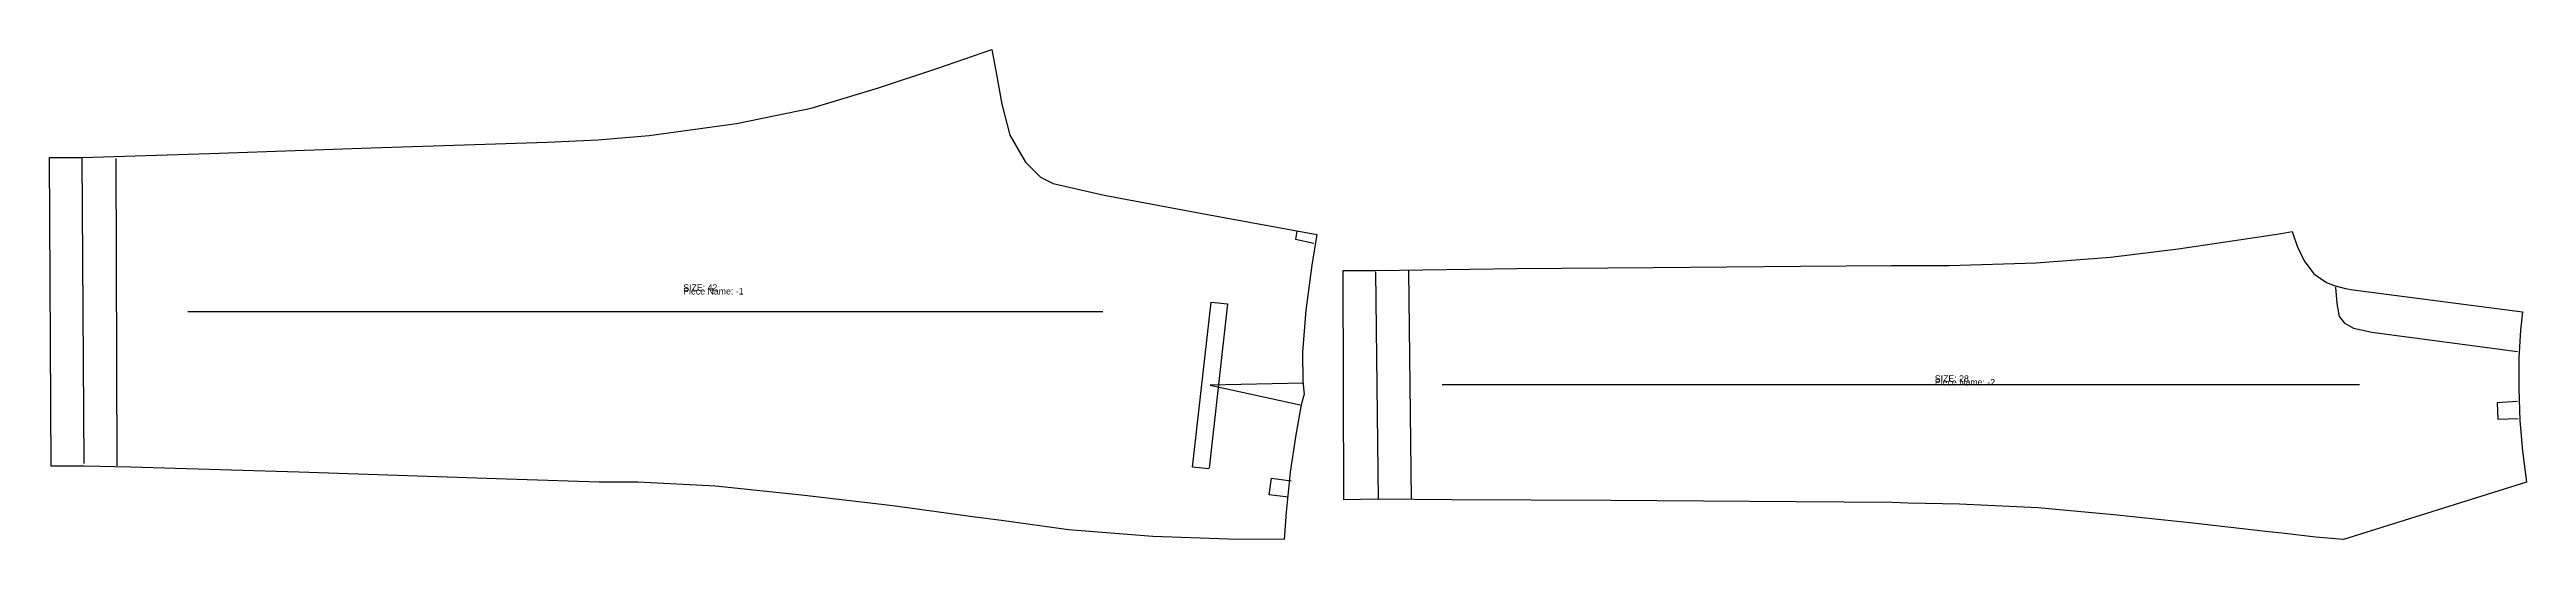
# Model space of a CAD drawing. Extents: x 0 to 2576, y 0 to 49.
# Drawn here: x 440.5 to 535.1, y 0 to 18.7 of the extents above; entities that cross this region are included whole.
import ezdxf

# ---------------------------------------------------------------- set-up
doc = ezdxf.new("R2010")
doc.units = 0

# ---------------------------------------------------------------- blocks, each defined once
blk = doc.blocks.new('1111-1_42')
at = {"layer": '1'}
blk.add_lwpolyline([(0.0564, 2.7965), (0, 14.5666), (1.241, 14.5746), (6.1068, 14.7268), (12.2845, 14.9326), (19.0029, 15.1575), (20.9359, 15.2487), (22.8925, 15.4157), (26.2286, 15.8735), (29.0784, 16.4561), (31.6532, 17.2271), (33.9152, 17.9737), (35.9758, 18.6873), (36.1555, 17.7356), (36.3658, 16.607), (36.6704, 15.4277), (37.2584, 14.3909), (37.838, 13.8239), (38.3217, 13.5805), (40.2729, 13.1343), (44.0119, 12.4322), (48.3911, 11.6331), (48.2027, 10.4656), (47.9687, 8.7493), (47.8439, 7.1387), (47.848, 6.0395), (47.8987, 5.5368), (47.7849, 5.1304), (47.5828, 3.9933), (47.3672, 2.5718), (47.2131, 1.0386), (47.1351, 0), (45.0194, 0.0092), (42.1309, 0.1096), (38.9118, 0.3619), (36.3459, 0.7165), (35.3449, 0.8437), (32.1975, 1.2796), (28.8193, 1.6811), (25.4301, 2.0329), (22.4557, 2.1848), (20.9866, 2.1804), (17.447, 2.2984), (9.518, 2.5647), (3.0979, 2.7594), (1.317, 2.7939), (0.0564, 2.7965)], close=True, dxfattribs=at)
at = {"layer": '5'}
blk.add_line((5.2816, 8.6941), (40.2215, 8.6941), dxfattribs=at)
at = {"layer": '7'}
blk.add_line((5.2816, 8.6941), (40.2215, 8.6941), dxfattribs=at)
at = {"layer": '8'}
for p, q in [((1.2303, 14.555), (1.3104, 2.8942)), ((2.5303, 14.5311), (2.5683, 2.8117))]:
    blk.add_line(p, q, dxfattribs=at)
for points in [[(47.6249, 11.759), (47.5745, 11.4506), (48.2697, 11.297)], [(44.2603, 2.6914), (43.642, 2.7523), (44.3482, 9.0517), (44.9765, 8.9905), (44.2813, 2.7207)], [(47.8629, 5.9583), (44.3196, 5.881), (47.745, 5.1318)], [(47.2897, 1.6157), (46.5622, 1.7003), (46.6537, 2.3376), (47.4106, 2.232)]]:
    blk.add_lwpolyline(points, dxfattribs=at)
at = {"layer": '1'}
for s, p in [('SIZE: 42', (24.1955, 9.4836)), ('Piece Name: -1', (24.1955, 9.3436))]:
    blk.add_text(s, height=0.25, dxfattribs=at).set_placement(p)
blk = doc.blocks.new('1111-2_28')
at = {"layer": '1'}
blk.add_lwpolyline([(0.0329, 1.5052), (0, 10.2564), (1.2504, 10.2578), (6.6351, 10.339), (11.8384, 10.3762), (17.4625, 10.4295), (20.9347, 10.4543), (23.1403, 10.4549), (26.4595, 10.5502), (29.2971, 10.7735), (31.8802, 11.0815), (34.2865, 11.4398), (35.817, 11.6696), (36.2307, 11.7453), (36.433, 11.1837), (36.6885, 10.6342), (37.0668, 10.1274), (37.5421, 9.8055), (37.8354, 9.688), (38.2669, 9.5727), (38.5645, 9.5166), (45.0249, 8.6845), (44.9548, 7.9801), (44.8949, 6.9327), (44.8895, 5.7461), (44.9323, 4.5343), (45.0329, 3.3701), (45.1818, 2.1807), (38.1901, 0), (37.1301, 0.0861), (35.9604, 0.225), (35.2361, 0.3045), (32.3324, 0.6362), (29.4285, 0.938), (26.5241, 1.2098), (23.5284, 1.3427), (21.5707, 1.3842), (20.9616, 1.411), (17.302, 1.4366), (10.2229, 1.4848), (4.1434, 1.5107), (1.304, 1.5361), (0.0329, 1.5052)], close=True, dxfattribs=at)
at = {"layer": '5'}
blk.add_line((3.783, 5.9047), (38.8021, 5.9047), dxfattribs=at)
at = {"layer": '7'}
blk.add_line((3.783, 5.9047), (38.8021, 5.9047), dxfattribs=at)
at = {"layer": '8'}
for p, q in [((1.2392, 10.2081), (1.3337, 1.5255)), ((2.5005, 10.2493), (2.5945, 1.5467))]:
    blk.add_line(p, q, dxfattribs=at)
for points in [[(37.8916, 9.6195), (37.9374, 8.9983), (38.0362, 8.506), (38.2304, 8.2514), (38.5762, 8.0635), (39.2828, 7.9073), (44.8399, 7.1702)], [(44.8392, 5.2595), (44.068, 5.2171), (44.0936, 4.5864), (44.8645, 4.6188)]]:
    blk.add_lwpolyline(points, dxfattribs=at)
at = {"layer": '1'}
for s, p in [('SIZE: 28', (22.5909, 6.0126)), ('Piece Name: -2', (22.5909, 5.8726))]:
    blk.add_text(s, height=0.25, dxfattribs=at).set_placement(p)

msp = doc.modelspace()

# ---------------------------------------------------------------- block references
at = {"layer": '1'}
for name, p in [('1111-1_42', (440.5199, 0)), ('1111-2_28', (489.911, 0))]:
    msp.add_blockref(name, p, dxfattribs=at)

doc.saveas('drawing.dxf')
